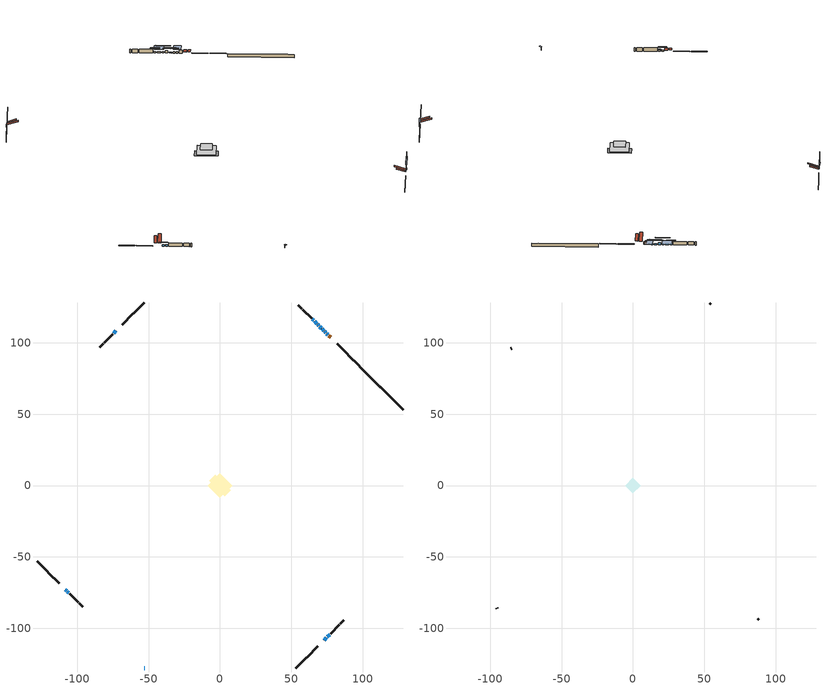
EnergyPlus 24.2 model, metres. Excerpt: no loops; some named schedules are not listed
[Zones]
conditioned space
 floor adiabatic (AdiabaticFloorConstruction): -8.65,0 0,8.65 8.65,0 0,-8.65 z1.6
 floor foundation (Slab1 construction): -7.54,3.26 -3.26,7.54 7.54,-3.26 3.26,-7.54 z-0.84
 wall outside (RimJoist1 construction): 53.15,-128.32 60.54,-120.92 / -128.32,-53.15 -120.92,-60.54 / -53.15,128.32 -60.54,120.92 / 97.49,83.98 90.09,91.37 z1.6:1.9
 wall outside (RimJoist2 construction): 61.2,-120.27 68.59,-112.88 / -120.27,-61.2 -112.88,-68.59 / -61.2,120.27 -68.59,112.88 / 89.44,92.03 82.04,99.42 z1.6:1.9
 wall outside (AdiabaticWallConstruction 1): 77.6,103.87 76.37,105.1 z1.6:3.63
 wall outside (AdiabaticWallConstruction): -53.15,-128.32 -52.92,-128.32 z1.6:3.63; 73.04,-108.43 74.66,-106.81 / -106.96,-74.5 -106.15,-75.31 z1.6:2.54; -108.43,-73.04 -107.62,-73.85 / 74.25,107.22 73.46,108.01 / 65.63,115.83 64.84,116.62 z1.6:2.57; 75.72,105.75 74.91,106.56 / 69.37,112.09 68.56,112.9 / 67.91,113.56 66.29,115.18 z1.6:2.52; 72.8,108.66 71.71,109.76 z1.6:2.21; 71.05,110.41 70.03,111.44 z1.6:3.05; -73.04,108.43 -74.6,106.87 z1.6:3.56; 75.31,-106.16 76.98,-104.48 z1.6:2.74
 wall outside (Wall1 construction): 77.64,-103.83 83.7,-97.77 / -105.5,-75.97 -99.44,-82.03 / -75.26,106.21 -81.32,100.15 / 64.19,117.28 58.13,123.34 z1.6:4.04
 wall outside (Wall2 construction): 84.36,-97.11 86.82,-94.65 / -98.78,-82.69 -96.32,-85.15 / -81.98,99.49 -84.44,97.03 / 57.47,124 55.01,126.46 z1.6:4.04
 wall foundation (FoundationWall1 construction): 98.14,83.32,-0.84 98.14,83.32,1.6 125.3,56.17,1.6 125.3,56.17,1.38 128.32,53.15,1.38 128.32,53.15,-0.84
 window (WindowConstruction): -53.15,-128.32 -52.92,-128.32 z1.6:3.63
 window (WindowConstruction 7): 73.04,-108.43 74.65,-106.81 z1.6:2.54
 window (WindowConstruction 8): -108.43,-73.04 -107.62,-73.85 z1.6:2.57
 window (WindowConstruction 9): 75.71,105.75 74.91,106.56 z1.6:2.51
 window (WindowConstruction 10): 74.25,107.22 73.46,108.01 z1.6:2.57
 window (WindowConstruction 11): -106.96,-74.5 -106.15,-75.31 z1.6:2.54
 window (WindowConstruction 12): 72.8,108.66 71.71,109.76 z1.6:2.21
 window (WindowConstruction 1): 71.05,110.41 70.03,111.44 z1.6:3.05
 window (WindowConstruction 2): 69.37,112.09 68.56,112.9 z1.6:2.51
 window (WindowConstruction 3): 67.91,113.56 66.29,115.18 z1.6:2.51
 window (WindowConstruction 4): 65.63,115.83 64.84,116.62 z1.6:2.57
 window (WindowConstruction 5): -73.04,108.43 -74.6,106.87 z1.6:3.56
 window (WindowConstruction 6): 75.31,-106.15 76.98,-104.48 z1.6:2.74
 door (Door): 77.6,103.87 76.37,105.09 z1.6:3.63
 ceiling adiabatic (AdiabaticFloorConstruction): 0,-8.65 8.65,0 0,8.65 -8.65,0 z1.6
 roof outside (Roof1 construction): 70.35,-111.12,4.04 66.16,-106.93,6.01 65.06,-108.03,6.01 69.25,-112.22,4.04; -111.12,-70.35,4.04 -106.93,-66.16,6.01 -108.03,-65.06,6.01 -112.22,-69.25,4.04; -70.35,111.12,4.04 -66.16,106.93,6.01 -65.06,108.03,6.01 -69.25,112.22,4.04; 80.28,101.18,4.04 76.1,97,6.01 77.2,95.89,6.01 81.39,100.08,4.04
attic - vented
 floor to conditioned space (Floor1 construction Reversed): -5.35,0 0,5.35 5.35,0 0,-5.35 z4.04
 wall outside (Wall3 construction): 87.48,-93.99 88.02,-93.45 / -95.66,-85.81 -95.12,-86.35 / -85.09,96.37 -85.64,95.83 / 54.35,127.12 53.81,127.66 z1.6:4.04
 roof outside (Roof2 construction): 72.38,-109.09,4.04 67.17,-103.87,6.49 65.8,-105.25,6.49 71.01,-110.46,4.04; -109.09,-72.38,4.04 -103.87,-67.17,6.49 -105.25,-65.8,6.49 -110.46,-71.01,4.04; -72.38,109.09,4.04 -67.17,103.87,6.49 -65.8,105.25,6.49 -71.01,110.46,4.04; 78.25,103.21,4.04 73.04,98,6.49 74.42,96.63,6.49 79.63,101.84,4.04
shading: -52.62,-128.32 -53.45,-128.32 -53.45,-129.84 -52.62,-129.84 z3.93; 74.87,-106.6 72.83,-108.64 73.15,-108.96 75.19,-106.93 z2.84; -106.11,-75.35 -109.93,-71.53 -110.26,-71.86 -106.44,-75.68 z4.7; 73.61,107.85 77.01,104.46 80.24,107.69 76.84,111.08 z4.34; 71.73,109.73 75.98,105.49 76.3,105.82 72.06,110.06 z5.01; -105.94,-75.52 -107.17,-74.29 -107.5,-74.62 -106.27,-75.85 z2.84; 69.55,111.91 74.96,106.51 75.29,106.83 69.88,112.24 z5.26; 68.74,112.73 72.35,109.12 72.67,109.45 69.06,113.06 z4.88; 65.54,115.92 72.39,109.08 72.72,109.4 65.87,116.25 z6.78; 65,116.47 69.2,112.27 72.43,115.5 68.23,119.7 z4.34; 63.12,118.35 67.36,114.11 67.68,114.43 63.44,118.67 z5.01; -75.25,106.22 -72.39,109.07 -72.72,109.4 -75.57,106.55 z4.47; 80,-101.47 72.29,-109.17 72.62,-109.5 80.33,-101.79 z7.01
[Building]
Building 1: Terrain=Suburbs
[Site:Location]
Calgary Intl AP_AB: Latitude {deg}=51.11; Longitude {deg}=-114.02; Time Zone {hr}=-7; Elevation {m}=1084; Keep Site Location Information=Yes
[Site:GroundTemperature:Shallow]
0.326196, -1.55603, -1.70677, -0.813554, 2.7722, 6.34125, 9.43543, 11.3955, 11.562, 9.96783, 6.95256, 3.49299
[Site:WaterMainsTemperature]
Calculation Method=Schedule; Temperature Schedule=mains temperature schedule
[Material] Roughness=Rough; Thermal Absorptance=0.9
Name | Thickness {m} | Conductivity {W/m-K} | Density {kg/m3} | Specific Heat {J/kg-K} | Solar Absorptance | Visible Absorptance
asphalt or fiberglass shingles | 0.00635 | 0.162714 | 1121.4 | 1465.45 | 0.4 | 0.4
ceiling loosefill ins | 0.169333 | 0.0480833 | 16.02 | 1046.75 | 0.7 | 0.7
ceiling stud and cavity | 0.1397 | 0.144512 | 65.682 | 1177.47 | 0.7 | 0.7
concrete 4.0 in. | 0.1016 | 1.803125 | 2242.8 | 837.4 | 0.7 | 0.7
concrete 8.0 in. | 0.2032 | 1.803125 | 2242.8 | 837.4 | 0.7 | 0.7
door material | 0.04445 | 0.327969 | 512.64 | 1214.23 | 0.7 | 0.7
exterior vertical ins | 0.0204263 | 0.029427 | 32.04 | 1214.23 | 0.7 | 0.7
floor covering | 0.0127 | 0.0433444 | 54.468 | 1339.84 | 0.6 | 0.6
floor rigid ins; wall rigid ins 1 | 0.512978 | 0.029427 | 32.04 | 1214.23 | 0.7 | 0.7
floor stud and cavity | 0.1397 | 1.75129 | 37.0049 | 1207.88 | 0.7 | 0.7
furniture material conditioned space 1 | 0.1524 | 0.115458 | 640.8 | 1214.23 | 0.6 | 0.6
gypsum board | 0.0127 | 0.160291 | 801 | 837.4 | 0.6 | 0.6
gypsum board 1 | 0.0127 | 0.160291 | 801 | 837.4 | 0.7 | 0.7
osb sheathing 0.5 in. | 0.0127 | 0.115458 | 512.64 | 1214.23 | 0.7 | 0.7
osb sheathing 0.75 in. | 0.01905 | 0.115458 | 512.64 | 1214.23 | 0.7 | 0.7
osb sheathing 2.0 in. | 0.0508 | 0.115458 | 512.64 | 1214.23 | 0.7 | 0.7
rim joist rigid ins; wall rigid ins | 0.051816 | 0.029427 | 32.04 | 1214.23 | 0.7 | 0.7
rim joist stud and cavity | 0.0508 | 0.0453916 | 125.044 | 1163.47 | 0.6 | 0.6
rim joist stud and cavity 1 | 0.0508 | 0.0407152 | 125.044 | 1163.47 | 0.6 | 0.6
roof rigid ins | 0.103632 | 0.029427 | 32.04 | 1214.23 | 0.7 | 0.7
roof stud and cavity | 0.2032 | 0.336656 | 78.34581 | 1123.46 | 0.7 | 0.7
wall stud and cavity | 0.1397 | 0.212138 | 139.0536 | 1170.24 | 0.7 | 0.7
wall stud and cavity 1 | 0.1397 | 0.272647 | 139.0536 | 1170.24 | 0.7 | 0.7
wall stud and cavity 2 | 0.0889 | 6.1454 | 50.32683 | 1063.81 | 0.6 | 0.6
wall stud and cavity 3 | 0.0889 | 0.380278 | 52.3479 | 1209.89 | 0.7 | 0.7
wall stud and cavity 4 | 0.0889 | 0.391764 | 83.0341 | 1211.67 | 0.7 | 0.7
wood siding | 0.0254 | 0.102417 | 544.68 | 1172.36 | 0.4 | 0.4
wood siding 1 | 0.00254 | 0.102417 | 544.68 | 1172.36 | 0.4 | 0.4
wood siding 2; wood siding 3; wood siding 4 | 0.0254 | 0.102417 | 544.68 | 1172.36 | 0.7 | 0.7
[WindowMaterial:SimpleGlazingSystem]
Name | U-Factor {W/m2-K} | Solar Heat Gain Coefficient
WindowMaterial | 1.97254 | 0.32
WindowMaterial 1 | 1.76813 | 0.39
WindowMaterial 2 | 1.88055 | 0.35
WindowMaterial 3 | 1.73406 | 0.4
WindowMaterial 4 | 1.54101 | 0.46
WindowMaterial 5 | 1.578484 | 0.45
WindowMaterial 6 | 1.64492 | 0.43
WindowMaterial 7 | 1.64151 | 0.43
WindowMaterial 8 | 1.91121 | 0.34
[Construction]
AdiabaticFloorConstruction: floor stud and cavity, floor rigid ins, osb sheathing 0.75 in., floor covering
AdiabaticWallConstruction: wood siding 3, wall rigid ins 1, wall stud and cavity 3, gypsum board
AdiabaticWallConstruction 1: wood siding 4, wall rigid ins 1, wall stud and cavity 3, gypsum board
Door: door material
Floor1 construction Reversed: gypsum board, ceiling stud and cavity, ceiling loosefill ins
FoundationWall1 construction: concrete 8.0 in., gypsum board 1
furniture construction conditioned space 1: furniture material conditioned space 1
PartitionWallConstruction: gypsum board, wall stud and cavity 4, gypsum board
RimJoist1 construction: wood siding 2, rim joist rigid ins, osb sheathing 2.0 in., rim joist stud and cavity
RimJoist2 construction: wood siding 2, rim joist rigid ins, osb sheathing 2.0 in., rim joist stud and cavity 1
Roof1 construction: asphalt or fiberglass shingles, roof rigid ins, osb sheathing 0.75 in., roof stud and cavity, gypsum board
Roof2 construction: asphalt or fiberglass shingles
Slab1 construction: concrete 4.0 in.
Wall1 construction: wood siding, wall rigid ins, osb sheathing 0.5 in., wall stud and cavity, gypsum board
Wall2 construction: wood siding, wall rigid ins, osb sheathing 0.5 in., wall stud and cavity 1, gypsum board
Wall3 construction: wood siding 1, wall stud and cavity 2
WindowConstruction: WindowMaterial
WindowConstruction 1: WindowMaterial 1
WindowConstruction 10; WindowConstruction 4: WindowMaterial 3
WindowConstruction 11; WindowConstruction 7: WindowMaterial 6
WindowConstruction 12: WindowMaterial 8
WindowConstruction 2; WindowConstruction 3; WindowConstruction 9: WindowMaterial 2
WindowConstruction 5: WindowMaterial 4
WindowConstruction 6: WindowMaterial 5
WindowConstruction 8: WindowMaterial 7
[Zone] Multiplier=1; Part of Total Floor Area=Yes
Name | Volume {m3}
attic - vented | 22.8184
conditioned space | 590.4
[Space]
Name | Zone | Volume {m3}
attic - vented 1 | attic - vented | 22.8184
conditioned space 1 | conditioned space | 590.4
[ZoneInfiltration:EffectiveLeakageArea]
infil attic - vented 1: Zone or Space=attic - vented 1; Schedule=Always On Discrete; Effective Air Leakage Area {cm2}=1962.17; Stack Coefficient=0.000340357; Wind Coefficient=1.24649e-05
[ZoneMixing]
whole house fan mix: Zone or Space=attic - vented; Schedule=Always On Continuous; Design Flow Rate Calculation Method=Flow/Zone; Design Flow Rate {m3/s}=0; Source Zone or Space=conditioned space
[SurfaceProperty:ExposedFoundationPerimeter]
Slab1: Exposed Perimeter Calculation Method=TotalExposedPerimeter; Total Exposed Perimeter {m}=42.672
[InternalMass] Zone or ZoneList=conditioned space; Space or SpaceList=conditioned space 1
Name | Construction | Surface Area {m2}
furniture mass conditioned space 1 | furniture construction conditioned space 1 | 96.9319
partition wall mass | PartitionWallConstruction | 242.33
[Lights]
interior lighting: Zone or ZoneList or Space or SpaceList=conditioned space 1; Schedule=interior lighting schedule; Design Level Calculation Method=LightingLevel; Lighting Level {W}=343.2; Return Air Fraction=0; Fraction Radiant=0.6; Fraction Visible=0.2; Fraction Replaceable=1
[People]
occupants: Zone or ZoneList or Space or SpaceList=conditioned space 1; Number of People Schedule=occupants schedule; Number of People Calculation Method=People; Number of People=3; Fraction Radiant=0.314171; Sensible Heat Fraction=0.56303; Activity Level Schedule=occupants activity schedule; Carbon Dioxide Generation Rate {m3/s-W}=0; Enable ASHRAE 55 Comfort Warnings=No; Mean Radiant Temperature Calculation Type=EnclosureAveraged
[ElectricEquipment] Zone or ZoneList or Space or SpaceList=conditioned space 1; Design Level Calculation Method=EquipmentLevel
Name | Schedule | Design Level {W} | Fraction Latent | Fraction Radiant | Fraction Lost
clothes dryer | clothes dryer schedule | 140.772 | 0.015 | 0.081 | 0.85
clothes washer | clothes washer schedule | 32.1985 | 0.03 | 0.162 | 0.7
cooking range | cooking range schedule | 215.147 | 0.08 | 0.432 | 0.2
dishwasher | dishwasher schedule | 66.8632 | 0.3 | 0.18 | 0.4
fridge | fridge schedule | 72.9452 | 0 | 0.6 | 0
mech vent bath fan 0 | mech vent bath fan 0 schedule | 50.2 | 0 | 0 | 1
mech vent bath fan 1 | mech vent bath fan 1 schedule | 50.2 | 0 | 0 | 1
mech vent house fan | mech vent house fan schedule | 0 | 0 | 0 | 1
mech vent house fan cfis | mech vent house fan cfis schedule | 0 | 0 | 0 | 0
mech vent range fan 0 | mech vent range fan 0 schedule | 57 | 0 | 0 | 1
misc plug loads | misc plug loads schedule | 494.7 | 0.045 | 0.513 | 0.1
whole house fan | Always On Discrete | 0 | 0 | 0 | 1
[OtherEquipment] Zone or ZoneList or Space or SpaceList=conditioned space 1; Design Level Calculation Method=EquipmentLevel
Name | Fuel Type | Schedule | Design Level {W} | Fraction Latent | Fraction Radiant | Fraction Lost
clothes dryer 1 | Electricity | clothes dryer schedule | 0 | 0.015 | 0.081 | 0.85
cooking range 1 | Electricity | cooking range schedule | 0 | 0.08 | 0.432 | 0.2
general water use latent | None | general water use schedule | 62.594 | 1 | 0 | 0
general water use sensible | None | general water use schedule | -61.6891 | 0 | 0.6 | 0
mech vent house fan latent load | None | Always On Discrete | 0 | 1 | 0 | 0
mech vent house fan sensible load | None | Always On Discrete | 0 | 0 | 0 | 0
water heater energy adjustment1 | NaturalGas | Always On Discrete | 0.01 | 0 | 0 | 1
[ZoneInfiltration:DesignFlowRate] Zone or ZoneList or Space or SpaceList=conditioned space 1; Schedule=Always On Discrete; Design Flow Rate Calculation Method=Flow/Zone; Design Flow Rate {m3/s}=0
infil flow; natural vent flow; whole house fan flow
[Foundation:Kiva]
Foundation Kiva 1: Initial Indoor Air Temperature {C}=18; Wall Height Above Grade {m}=1.59999; Wall Depth Below Slab {m}=0.2032; Custom Block Material Name 1=exterior vertical ins; Custom Block Depth 1 {m}=2.43998; Custom Block X Position 1 {m}=0.2159; Custom Block Z Position 1 {m}=0
[Foundation:Kiva:Settings]
Soil Conductivity {W/m-K}=0.849921; Soil Density {kg/m3}=1842.3; Soil Specific Heat {J/kg-K}=418.7; Ground Solar Absorptivity=0.9; Ground Thermal Absorptivity=0.9; Ground Surface Roughness {m}=0.03; Far-Field Width {m}=40; Deep-Ground Boundary Condition=ZeroFlux; Deep-Ground Depth {m}=40; Minimum Cell Dimension {m}=0.2; Maximum Cell Growth Coefficient=3; Simulation Timestep=Timestep
[Exterior:Lights]
exterior lighting: Schedule=exterior lighting schedule; Design Level {W}=75.6
[Schedule:Constant]
Name | Hourly Value
Always On Continuous; mech vent house fan schedule; mech vent house fan cfis schedule; Always On Discrete | 1
occupants activity schedule | 117.228
fridge schedule | 0
[Schedule:Week:Daily]
interior lighting schedule Week Rule - Jan1-Jan27: interior lighting schedule day, interior lighting schedule day, interior lighting schedule day, interior lighting schedule day, interior lighting schedule day, interior lighting schedule day, interior lighting schedule day, interior lighting schedule default day, interior lighting schedule default day, interior lighting schedule default day, interior lighting schedule default day, interior lighting schedule default day
interior lighting schedule Week Rule - Jan28-Feb3: interior lighting schedule day, interior lighting schedule day, interior lighting schedule day, interior lighting schedule day, interior lighting schedule day 1, interior lighting schedule day 1, interior lighting schedule day 1, interior lighting schedule default day, interior lighting schedule default day, interior lighting schedule default day, interior lighting schedule default day, interior lighting schedule default day
interior lighting schedule Week Rule - Feb4-Feb24: interior lighting schedule day 1, interior lighting schedule day 1, interior lighting schedule day 1, interior lighting schedule day 1, interior lighting schedule day 1, interior lighting schedule day 1, interior lighting schedule day 1, interior lighting schedule default day, interior lighting schedule default day, interior lighting schedule default day, interior lighting schedule default day, interior lighting schedule default day
interior lighting schedule Week Rule - Feb25-Mar3: interior lighting schedule day 1, interior lighting schedule day 1, interior lighting schedule day 1, interior lighting schedule day 1, interior lighting schedule day 2, interior lighting schedule day 2, interior lighting schedule day 2, interior lighting schedule default day, interior lighting schedule default day, interior lighting schedule default day, interior lighting schedule default day, interior lighting schedule default day
interior lighting schedule Week Rule - Mar4-Mar31: interior lighting schedule day 2, interior lighting schedule day 2, interior lighting schedule day 2, interior lighting schedule day 2, interior lighting schedule day 2, interior lighting schedule day 2, interior lighting schedule day 2, interior lighting schedule default day, interior lighting schedule default day, interior lighting schedule default day, interior lighting schedule default day, interior lighting schedule default day
interior lighting schedule Week Rule - Apr1-Apr28: interior lighting schedule day 3, interior lighting schedule day 3, interior lighting schedule day 3, interior lighting schedule day 3, interior lighting schedule day 3, interior lighting schedule day 3, interior lighting schedule day 3, interior lighting schedule default day, interior lighting schedule default day, interior lighting schedule default day, interior lighting schedule default day, interior lighting schedule default day
interior lighting schedule Week Rule - Apr29-May5: interior lighting schedule day 3, interior lighting schedule day 3, interior lighting schedule day 4, interior lighting schedule day 4, interior lighting schedule day 4, interior lighting schedule day 4, interior lighting schedule day 4, interior lighting schedule default day, interior lighting schedule default day, interior lighting schedule default day, interior lighting schedule default day, interior lighting schedule default day
interior lighting schedule Week Rule - May6-May26: interior lighting schedule day 4, interior lighting schedule day 4, interior lighting schedule day 4, interior lighting schedule day 4, interior lighting schedule day 4, interior lighting schedule day 4, interior lighting schedule day 4, interior lighting schedule default day, interior lighting schedule default day, interior lighting schedule default day, interior lighting schedule default day, interior lighting schedule default day
interior lighting schedule Week Rule - May27-Jun2: interior lighting schedule day 4, interior lighting schedule day 4, interior lighting schedule day 4, interior lighting schedule day 4, interior lighting schedule day 4, interior lighting schedule day 5, interior lighting schedule day 5, interior lighting schedule default day, interior lighting schedule default day, interior lighting schedule default day, interior lighting schedule default day, interior lighting schedule default day
interior lighting schedule Week Rule - Jun3-Jun30: interior lighting schedule day 5, interior lighting schedule day 5, interior lighting schedule day 5, interior lighting schedule day 5, interior lighting schedule day 5, interior lighting schedule day 5, interior lighting schedule day 5, interior lighting schedule default day, interior lighting schedule default day, interior lighting schedule default day, interior lighting schedule default day, interior lighting schedule default day
interior lighting schedule Week Rule - Jul1-Jul28: interior lighting schedule day 6, interior lighting schedule day 6, interior lighting schedule day 6, interior lighting schedule day 6, interior lighting schedule day 6, interior lighting schedule day 6, interior lighting schedule day 6, interior lighting schedule default day, interior lighting schedule default day, interior lighting schedule default day, interior lighting schedule default day, interior lighting schedule default day
interior lighting schedule Week Rule - Jul29-Aug4: interior lighting schedule day 6, interior lighting schedule day 6, interior lighting schedule day 6, interior lighting schedule day 7, interior lighting schedule day 7, interior lighting schedule day 7, interior lighting schedule day 7, interior lighting schedule default day, interior lighting schedule default day, interior lighting schedule default day, interior lighting schedule default day, interior lighting schedule default day
interior lighting schedule Week Rule - Aug5-Aug25: interior lighting schedule day 7, interior lighting schedule day 7, interior lighting schedule day 7, interior lighting schedule day 7, interior lighting schedule day 7, interior lighting schedule day 7, interior lighting schedule day 7, interior lighting schedule default day, interior lighting schedule default day, interior lighting schedule default day, interior lighting schedule default day, interior lighting schedule default day
interior lighting schedule Week Rule - Aug26-Sep1: interior lighting schedule day 7, interior lighting schedule day 7, interior lighting schedule day 7, interior lighting schedule day 7, interior lighting schedule day 7, interior lighting schedule day 7, interior lighting schedule day 8, interior lighting schedule default day, interior lighting schedule default day, interior lighting schedule default day, interior lighting schedule default day, interior lighting schedule default day
interior lighting schedule Week Rule - Sep2-Sep29: interior lighting schedule day 8, interior lighting schedule day 8, interior lighting schedule day 8, interior lighting schedule day 8, interior lighting schedule day 8, interior lighting schedule day 8, interior lighting schedule day 8, interior lighting schedule default day, interior lighting schedule default day, interior lighting schedule default day, interior lighting schedule default day, interior lighting schedule default day
interior lighting schedule Week Rule - Sep30-Oct6: interior lighting schedule day 8, interior lighting schedule day 9, interior lighting schedule day 9, interior lighting schedule day 9, interior lighting schedule day 9, interior lighting schedule day 9, interior lighting schedule day 9, interior lighting schedule default day, interior lighting schedule default day, interior lighting schedule default day, interior lighting schedule default day, interior lighting schedule default day
interior lighting schedule Week Rule - Oct7-Oct27: interior lighting schedule day 9, interior lighting schedule day 9, interior lighting schedule day 9, interior lighting schedule day 9, interior lighting schedule day 9, interior lighting schedule day 9, interior lighting schedule day 9, interior lighting schedule default day, interior lighting schedule default day, interior lighting schedule default day, interior lighting schedule default day, interior lighting schedule default day
interior lighting schedule Week Rule - Oct28-Nov3: interior lighting schedule day 9, interior lighting schedule day 9, interior lighting schedule day 9, interior lighting schedule day 9, interior lighting schedule day 10, interior lighting schedule day 10, interior lighting schedule day 10, interior lighting schedule default day, interior lighting schedule default day, interior lighting schedule default day, interior lighting schedule default day, interior lighting schedule default day
interior lighting schedule Week Rule - Nov4-Nov24: interior lighting schedule day 10, interior lighting schedule day 10, interior lighting schedule day 10, interior lighting schedule day 10, interior lighting schedule day 10, interior lighting schedule day 10, interior lighting schedule day 10, interior lighting schedule default day, interior lighting schedule default day, interior lighting schedule default day, interior lighting schedule default day, interior lighting schedule default day
interior lighting schedule Week Rule - Nov25-Dec1: interior lighting schedule day 10, interior lighting schedule day 10, interior lighting schedule day 10, interior lighting schedule day 10, interior lighting schedule day 10, interior lighting schedule day 10, interior lighting schedule day 11, interior lighting schedule default day, interior lighting schedule default day, interior lighting schedule default day, interior lighting schedule default day, interior lighting schedule default day
interior lighting schedule Week Rule - Dec2-Dec31: interior lighting schedule day 11, interior lighting schedule day 11, interior lighting schedule day 11, interior lighting schedule day 11, interior lighting schedule day 11, interior lighting schedule day 11, interior lighting schedule day 11, interior lighting schedule default day, interior lighting schedule default day, interior lighting schedule default day, interior lighting schedule default day, interior lighting schedule default day
occupants schedule Week Rule - Jan1-Dec31: occupants schedule day, occupants schedule day, occupants schedule day, occupants schedule day, occupants schedule day, occupants schedule day, occupants schedule day, occupants schedule default day, occupants schedule default day, occupants schedule default day, occupants schedule default day, occupants schedule default day
clothes dryer schedule Week Rule - Jan1-Dec31: clothes dryer schedule day, clothes dryer schedule day, clothes dryer schedule day, clothes dryer schedule day, clothes dryer schedule day, clothes dryer schedule day, clothes dryer schedule day, clothes dryer schedule default day, clothes dryer schedule default day, clothes dryer schedule default day, clothes dryer schedule default day, clothes dryer schedule default day
clothes washer schedule Week Rule - Jan1-Dec31: clothes washer schedule day, clothes washer schedule day, clothes washer schedule day, clothes washer schedule day, clothes washer schedule day, clothes washer schedule day, clothes washer schedule day, clothes washer schedule default day, clothes washer schedule default day, clothes washer schedule default day, clothes washer schedule default day, clothes washer schedule default day
cooking range schedule Week Rule - Jan1-Dec31: cooking range schedule day, cooking range schedule day, cooking range schedule day, cooking range schedule day, cooking range schedule day, cooking range schedule day, cooking range schedule day, cooking range schedule default day, cooking range schedule default day, cooking range schedule default day, cooking range schedule default day, cooking range schedule default day
dishwasher schedule Week Rule - Jan1-Dec31: dishwasher schedule day, dishwasher schedule day, dishwasher schedule day, dishwasher schedule day, dishwasher schedule day, dishwasher schedule day, dishwasher schedule day, dishwasher schedule default day, dishwasher schedule default day, dishwasher schedule default day, dishwasher schedule default day, dishwasher schedule default day
mech vent bath fan 0 schedule Week Rule - Jan1-Dec31: mech vent bath fan 0 schedule day, mech vent bath fan 0 schedule day, mech vent bath fan 0 schedule day, mech vent bath fan 0 schedule day, mech vent bath fan 0 schedule day, mech vent bath fan 0 schedule day, mech vent bath fan 0 schedule day, mech vent bath fan 0 schedule default day, mech vent bath fan 0 schedule default day, mech vent bath fan 0 schedule default day, mech vent bath fan 0 schedule default day, mech vent bath fan 0 schedule default day
mech vent bath fan 1 schedule Week Rule - Jan1-Dec31: mech vent bath fan 1 schedule day, mech vent bath fan 1 schedule day, mech vent bath fan 1 schedule day, mech vent bath fan 1 schedule day, mech vent bath fan 1 schedule day, mech vent bath fan 1 schedule day, mech vent bath fan 1 schedule day, mech vent bath fan 1 schedule default day, mech vent bath fan 1 schedule default day, mech vent bath fan 1 schedule default day, mech vent bath fan 1 schedule default day, mech vent bath fan 1 schedule default day
mech vent range fan 0 schedule Week Rule - Jan1-Dec31: mech vent range fan 0 schedule day, mech vent range fan 0 schedule day, mech vent range fan 0 schedule day, mech vent range fan 0 schedule day, mech vent range fan 0 schedule day, mech vent range fan 0 schedule day, mech vent range fan 0 schedule day, mech vent range fan 0 schedule default day, mech vent range fan 0 schedule default day, mech vent range fan 0 schedule default day, mech vent range fan 0 schedule default day, mech vent range fan 0 schedule default day
misc plug loads schedule Week Rule - Jan1-Dec31: misc plug loads schedule day, misc plug loads schedule day, misc plug loads schedule day, misc plug loads schedule day, misc plug loads schedule day, misc plug loads schedule day, misc plug loads schedule day, misc plug loads schedule default day, misc plug loads schedule default day, misc plug loads schedule default day, misc plug loads schedule default day, misc plug loads schedule default day
general water use schedule Week Rule - Jan1-Dec31: general water use schedule day, general water use schedule day, general water use schedule day, general water use schedule day, general water use schedule day, general water use schedule day, general water use schedule day, general water use schedule default day, general water use schedule default day, general water use schedule default day, general water use schedule default day, general water use schedule default day
exterior lighting schedule Week Rule - Jan1-Jan27: exterior lighting schedule day, exterior lighting schedule day, exterior lighting schedule day, exterior lighting schedule day, exterior lighting schedule day, exterior lighting schedule day, exterior lighting schedule day, exterior lighting schedule default day, exterior lighting schedule default day, exterior lighting schedule default day, exterior lighting schedule default day, exterior lighting schedule default day
exterior lighting schedule Week Rule - Jan28-Feb3: exterior lighting schedule day, exterior lighting schedule day, exterior lighting schedule day, exterior lighting schedule day, exterior lighting schedule day 1, exterior lighting schedule day 1, exterior lighting schedule day 1, exterior lighting schedule default day, exterior lighting schedule default day, exterior lighting schedule default day, exterior lighting schedule default day, exterior lighting schedule default day
exterior lighting schedule Week Rule - Feb4-Feb24: exterior lighting schedule day 1, exterior lighting schedule day 1, exterior lighting schedule day 1, exterior lighting schedule day 1, exterior lighting schedule day 1, exterior lighting schedule day 1, exterior lighting schedule day 1, exterior lighting schedule default day, exterior lighting schedule default day, exterior lighting schedule default day, exterior lighting schedule default day, exterior lighting schedule default day
exterior lighting schedule Week Rule - Feb25-Mar3: exterior lighting schedule day 1, exterior lighting schedule day 1, exterior lighting schedule day 1, exterior lighting schedule day 1, exterior lighting schedule day 2, exterior lighting schedule day 2, exterior lighting schedule day 2, exterior lighting schedule default day, exterior lighting schedule default day, exterior lighting schedule default day, exterior lighting schedule default day, exterior lighting schedule default day
exterior lighting schedule Week Rule - Mar4-Mar31: exterior lighting schedule day 2, exterior lighting schedule day 2, exterior lighting schedule day 2, exterior lighting schedule day 2, exterior lighting schedule day 2, exterior lighting schedule day 2, exterior lighting schedule day 2, exterior lighting schedule default day, exterior lighting schedule default day, exterior lighting schedule default day, exterior lighting schedule default day, exterior lighting schedule default day
exterior lighting schedule Week Rule - Apr1-Apr28: exterior lighting schedule day 3, exterior lighting schedule day 3, exterior lighting schedule day 3, exterior lighting schedule day 3, exterior lighting schedule day 3, exterior lighting schedule day 3, exterior lighting schedule day 3, exterior lighting schedule default day, exterior lighting schedule default day, exterior lighting schedule default day, exterior lighting schedule default day, exterior lighting schedule default day
exterior lighting schedule Week Rule - Apr29-May5: exterior lighting schedule day 3, exterior lighting schedule day 3, exterior lighting schedule day 4, exterior lighting schedule day 4, exterior lighting schedule day 4, exterior lighting schedule day 4, exterior lighting schedule day 4, exterior lighting schedule default day, exterior lighting schedule default day, exterior lighting schedule default day, exterior lighting schedule default day, exterior lighting schedule default day
exterior lighting schedule Week Rule - May6-May26: exterior lighting schedule day 4, exterior lighting schedule day 4, exterior lighting schedule day 4, exterior lighting schedule day 4, exterior lighting schedule day 4, exterior lighting schedule day 4, exterior lighting schedule day 4, exterior lighting schedule default day, exterior lighting schedule default day, exterior lighting schedule default day, exterior lighting schedule default day, exterior lighting schedule default day
exterior lighting schedule Week Rule - May27-Jun2: exterior lighting schedule day 4, exterior lighting schedule day 4, exterior lighting schedule day 4, exterior lighting schedule day 4, exterior lighting schedule day 4, exterior lighting schedule day 5, exterior lighting schedule day 5, exterior lighting schedule default day, exterior lighting schedule default day, exterior lighting schedule default day, exterior lighting schedule default day, exterior lighting schedule default day
exterior lighting schedule Week Rule - Jun3-Jun30: exterior lighting schedule day 5, exterior lighting schedule day 5, exterior lighting schedule day 5, exterior lighting schedule day 5, exterior lighting schedule day 5, exterior lighting schedule day 5, exterior lighting schedule day 5, exterior lighting schedule default day, exterior lighting schedule default day, exterior lighting schedule default day, exterior lighting schedule default day, exterior lighting schedule default day
exterior lighting schedule Week Rule - Jul1-Jul28: exterior lighting schedule day 6, exterior lighting schedule day 6, exterior lighting schedule day 6, exterior lighting schedule day 6, exterior lighting schedule day 6, exterior lighting schedule day 6, exterior lighting schedule day 6, exterior lighting schedule default day, exterior lighting schedule default day, exterior lighting schedule default day, exterior lighting schedule default day, exterior lighting schedule default day
exterior lighting schedule Week Rule - Jul29-Aug4: exterior lighting schedule day 6, exterior lighting schedule day 6, exterior lighting schedule day 6, exterior lighting schedule day 7, exterior lighting schedule day 7, exterior lighting schedule day 7, exterior lighting schedule day 7, exterior lighting schedule default day, exterior lighting schedule default day, exterior lighting schedule default day, exterior lighting schedule default day, exterior lighting schedule default day
[Schedule:Year]
interior lighting schedule: interior lighting schedule Week Rule - Jan1-Jan27, 1, 1, 1, 27, interior lighting schedule Week Rule - Jan28-Feb3, 1, 28, 2, 3, interior lighting schedule Week Rule - Feb4-Feb24, 2, 4, 2, 24, interior lighting schedule Week Rule - Feb25-Mar3, 2, 25, 3, 3, interior lighting schedule Week Rule - Mar4-Mar31, 3, 4, 3, 31, interior lighting schedule Week Rule - Apr1-Apr28, 4, 1, 4, 28, interior lighting schedule Week Rule - Apr29-May5, 4, 29, 5, 5, interior lighting schedule Week Rule - May6-May26, 5, 6, 5, 26, interior lighting schedule Week Rule - May27-Jun2, 5, 27, 6, 2, interior lighting schedule Week Rule - Jun3-Jun30, 6, 3, 6, 30, interior lighting schedule Week Rule - Jul1-Jul28, 7, 1, 7, 28, interior lighting schedule Week Rule - Jul29-Aug4, 7, 29, 8, 4, interior lighting schedule Week Rule - Aug5-Aug25, 8, 5, 8, 25, interior lighting schedule Week Rule - Aug26-Sep1, 8, 26, 9, 1, interior lighting schedule Week Rule - Sep2-Sep29, 9, 2, 9, 29, interior lighting schedule Week Rule - Sep30-Oct6, 9, 30, 10, 6, interior lighting schedule Week Rule - Oct7-Oct27, 10, 7, 10, 27, interior lighting schedule Week Rule - Oct28-Nov3, 10, 28, 11, 3, interior lighting schedule Week Rule - Nov4-Nov24, 11, 4, 11, 24, interior lighting schedule Week Rule - Nov25-Dec1, 11, 25, 12, 1, interior lighting schedule Week Rule - Dec2-Dec31, 12, 2, 12, 31
occupants schedule: occupants schedule Week Rule - Jan1-Dec31, 1, 1, 12, 31
clothes dryer schedule: clothes dryer schedule Week Rule - Jan1-Dec31, 1, 1, 12, 31
clothes washer schedule: clothes washer schedule Week Rule - Jan1-Dec31, 1, 1, 12, 31
cooking range schedule: cooking range schedule Week Rule - Jan1-Dec31, 1, 1, 12, 31
dishwasher schedule: dishwasher schedule Week Rule - Jan1-Dec31, 1, 1, 12, 31
mech vent bath fan 0 schedule: mech vent bath fan 0 schedule Week Rule - Jan1-Dec31, 1, 1, 12, 31
mech vent bath fan 1 schedule: mech vent bath fan 1 schedule Week Rule - Jan1-Dec31, 1, 1, 12, 31
mech vent range fan 0 schedule: mech vent range fan 0 schedule Week Rule - Jan1-Dec31, 1, 1, 12, 31
misc plug loads schedule: misc plug loads schedule Week Rule - Jan1-Dec31, 1, 1, 12, 31
general water use schedule: general water use schedule Week Rule - Jan1-Dec31, 1, 1, 12, 31
exterior lighting schedule: exterior lighting schedule Week Rule - Jan1-Jan27, 1, 1, 1, 27, exterior lighting schedule Week Rule - Jan28-Feb3, 1, 28, 2, 3, exterior lighting schedule Week Rule - Feb4-Feb24, 2, 4, 2, 24, exterior lighting schedule Week Rule - Feb25-Mar3, 2, 25, 3, 3, exterior lighting schedule Week Rule - Mar4-Mar31, 3, 4, 3, 31, exterior lighting schedule Week Rule - Apr1-Apr28, 4, 1, 4, 28, exterior lighting schedule Week Rule - Apr29-May5, 4, 29, 5, 5, exterior lighting schedule Week Rule - May6-May26, 5, 6, 5, 26, exterior lighting schedule Week Rule - May27-Jun2, 5, 27, 6, 2, exterior lighting schedule Week Rule - Jun3-Jun30, 6, 3, 6, 30, exterior lighting schedule Week Rule - Jul1-Jul28, 7, 1, 7, 28, exterior lighting schedule Week Rule - Jul29-Aug4, 7, 29, 8, 4, exterior lighting schedule Week Rule - Aug5-Aug25, 8, 5, 8, 25, exterior lighting schedule Week Rule - Aug26-Sep1, 8, 26, 9, 1, exterior lighting schedule Week Rule - Sep2-Sep29, 9, 2, 9, 29, exterior lighting schedule Week Rule - Sep30-Oct6, 9, 30, 10, 6, exterior lighting schedule Week Rule - Oct7-Oct27, 10, 7, 10, 27, exterior lighting schedule Week Rule - Oct28-Nov3, 10, 28, 11, 3, exterior lighting schedule Week Rule - Nov4-Nov24, 11, 4, 11, 24, exterior lighting schedule Week Rule - Nov25-Dec1, 11, 25, 12, 1, exterior lighting schedule Week Rule - Dec2-Dec31, 12, 2, 12, 31
[Schedule:Compact]
mains temperature schedule: Through: 01/01, For: AllDays, Until: 24:00, 5.30611, Through: 01/02, For: AllDays, Until: 24:00, 5.24556, Through: 01/03, For: AllDays, Until: 24:00, 5.18611, Through: 01/04, For: AllDays, Until: 24:00, 5.12778, Through: 01/05, For: AllDays, Until: 24:00, 5.07, Through: 01/06, For: AllDays, Until: 24:00, 5.01278, Through: 01/07, For: AllDays, Until: 24:00, 4.95722, Through: 01/08, For: AllDays, Until: 24:00, 4.90222, Through: 01/09, For: AllDays, Until: 24:00, 4.84778, Through: 01/10, For: AllDays, Until: 24:00, 4.795, Through: 01/11, For: AllDays, Until: 24:00, 4.74278, Through: 01/12, For: AllDays, Until: 24:00, 4.69167, Through: 01/13, For: AllDays, Until: 24:00, 4.64111, Through: 01/14, For: AllDays, Until: 24:00, 4.59222, Through: 01/15, For: AllDays, Until: 24:00, 4.54389, Through: 01/16, For: AllDays, Until: 24:00, 4.49722, Through: 01/17, For: AllDays, Until: 24:00, 4.45111, Through: 01/18, For: AllDays, Until: 24:00, 4.40611, Through: 01/19, For: AllDays, Until: 24:00, 4.36222, Through: 01/20, For: AllDays, Until: 24:00, 4.32, Through: 01/21, For: AllDays, Until: 24:00, 4.27833, Through: 01/22, For: AllDays, Until: 24:00, 4.23778, Through: 01/23, For: AllDays, Until: 24:00, 4.19833, Through: 01/24, For: AllDays, Until: 24:00, 4.16056, Through: 01/25, For: AllDays, Until: 24:00, 4.12333, Through: 01/26, For: AllDays, Until: 24:00, 4.08778, Through: 01/27, For: AllDays, Until: 24:00, 4.05278, Through: 01/28, For: AllDays, Until: 24:00, 4.01944, Through: 01/29, For: AllDays, Until: 24:00, 3.98722, Through: 01/30, For: AllDays, Until: 24:00, 3.95611, Through: 01/31, For: AllDays, Until: 24:00, 3.92667, Through: 02/01, For: AllDays, Until: 24:00, 3.89778, Through: 02/02, For: AllDays, Until: 24:00, 3.87056, Through: 02/03, For: AllDays, Until: 24:00, 3.84444, Through: 02/04, For: AllDays, Until: 24:00, 3.82, Through: 02/05, For: AllDays, Until: 24:00, 3.79611, Through: 02/06, For: AllDays, Until: 24:00, 3.77389, Through: 02/07, For: AllDays, Until: 24:00, 3.75333, Through: 02/08, For: AllDays, Until: 24:00, 3.73333, Through: 02/09, For: AllDays, Until: 24:00, 3.715, Through: 02/10, For: AllDays, Until: 24:00, 3.69778, Through: 02/11, For: AllDays, Until: 24:00, 3.68222, Through: 02/12, For: AllDays, Until: 24:00, 3.66778, Through: 02/13, For: AllDays, Until: 24:00, 3.65444, Through: 02/14, For: AllDays, Until: 24:00, 3.64278, Through: 02/15, For: AllDays, Until: 24:00, 3.63222, Through: 02/16, For: AllDays, Until: 24:00, 3.62278, Through: 02/17, For: AllDays, Until: 24:00, 3.615, Through: 02/18, For: AllDays, Until: 24:00, 3.60833, Through: 02/19, For: AllDays, Until: 24:00, 3.60333, Through: 02/20, For: AllDays, Until: 24:00, 3.59944, Through: 02/21, For: AllDays, Until: 24:00, 3.59667, Through: 02/22, For: AllDays, Until: 24:00, 3.59556, Through: 02/23, For: AllDays, Until: 24:00, 3.59556, Through: 02/24, For: AllDays, Until: 24:00, 3.59722, Through: 02/25, For: AllDays, Until: 24:00, 3.6, Through: 02/26, For: AllDays, Until: 24:00, 3.60389, Through: 02/27, For: AllDays, Until: 24:00, 3.60944, Through: 02/28, For: AllDays, Until: 24:00, 3.61611, Through: 03/01, For: AllDays, Until: 24:00, 3.62444, Through: 03/02, For: AllDays, Until: 24:00, 3.63333, Through: 03/03, For: AllDays, Until: 24:00, 3.64444, Through: 03/04, For: AllDays, Until: 24:00, 3.65611, Through: 03/05, For: AllDays, Until: 24:00, 3.67, Through: 03/06, For: AllDays, Until: 24:00, 3.68444, Through: 03/07, For: AllDays, Until: 24:00, 3.70056, Through: 03/08, For: AllDays, Until: 24:00, 3.71778, Through: 03/09, For: AllDays, Until: 24:00, 3.73611, Through: 03/10, For: AllDays, Until: 24:00, 3.75611, Through: 03/11, For: AllDays, Until: 24:00, 3.77722, Through: 03/12, For: AllDays, Until: 24:00, 3.79944, Through: 03/13, For: AllDays, Until: 24:00, 3.82333, Through: 03/14, For: AllDays, Until: 24:00, 3.84833, Through: 03/15, For: AllDays, Until: 24:00, 3.87444, Through: 03/16, For: AllDays, Until: 24:00, 3.90222, Through: 03/17, For: AllDays, Until: 24:00, 3.93056, Through: 03/18, For: AllDays, Until: 24:00, 3.96056, Through: 03/19, For: AllDays, Until: 24:00, 3.99167, Through: 03/20, For: AllDays, Until: 24:00, 4.02444, Through: 03/21, For: AllDays, Until: 24:00, 4.05778, Through: 03/22, For: AllDays, Until: 24:00, 4.09278, Through: 03/23, For: AllDays, Until: 24:00, 4.12833, Through: 03/24, For: AllDays, Until: 24:00, 4.16556, Through: 03/25, For: AllDays, Until: 24:00, 4.20389, Through: 03/26, For: AllDays, Until: 24:00, 4.24333, Through: 03/27, For: AllDays, Until: 24:00, 4.28389, Through: 03/28, For: AllDays, Until: 24:00, 4.32611, Through: 03/29, For: AllDays, Until: 24:00, 4.36889, Through: 03/30, For: AllDays, Until: 24:00, 4.41278, Through: 03/31, For: AllDays, Until: 24:00, 4.45778, Through: 04/01, For: AllDays, Until: 24:00, 4.50389, Through: 04/02, For: AllDays, Until: 24:00, 4.55111, Through: 04/03, For: AllDays, Until: 24:00, 4.59944, Through: 04/04, For: AllDays, Until: 24:00, 4.64833, Through: 04/05, For: AllDays, Until: 24:00, 4.69889, Through: 04/06, For: AllDays, Until: 24:00, 4.75, Through: 04/07, For: AllDays, Until: 24:00, 4.80222, Through: 04/08, For: AllDays, Until: 24:00, 4.85556, Through: 04/09, For: AllDays, Until: 24:00, 4.91, Through: 04/10, For: AllDays, Until: 24:00, 4.965, Through: 04/11, For: AllDays, Until: 24:00, 5.02111, Through: 04/12, For: AllDays, Until: 24:00, 5.07833, Through: 04/13, For: AllDays, Until: 24:00, 5.13611, Through: 04/14, For: AllDays, Until: 24:00, 5.195, Through: 04/15, For: AllDays, Until: 24:00, 5.25444, Through: 04/16, For: AllDays, Until: 24:00, 5.315, Through: 04/17, For: AllDays, Until: 24:00, 5.37611, Through: 04/18, For: AllDays, Until: 24:00, 5.43833, Through: 04/19, For: AllDays, Until: 24:00, 5.50111, Through: 04/20, For: AllDays, Until: 24:00, 5.565, Through: 04/21, For: AllDays, Until: 24:00, 5.62944, Through: 04/22, For: AllDays, Until: 24:00, 5.69444, Through: 04/23, For: AllDays, Until: 24:00, 5.76, Through: 04/24, For: AllDays, Until: 24:00, 5.82667, Through: 04/25, For: AllDays, Until: 24:00, 5.89389, Through: 04/26, For: AllDays, Until: 24:00, 5.96167, Through: 04/27, For: AllDays, Until: 24:00, 6.03056, Through: 04/28, For: AllDays, Until: 24:00, 6.09944, Through: 04/29, For: AllDays, Until: 24:00, 6.16944, Through: 04/30, For: AllDays, Until: 24:00, 6.23944, Through: 05/01, For: AllDays, Until: 24:00, 6.31056, Through: 05/02, For: AllDays, Until: 24:00, 6.38167, Through: 05/03, For: AllDays, Until: 24:00, 6.45333, Through: 05/04, For: AllDays, Until: 24:00, 6.52611, Through: 05/05, For: AllDays, Until: 24:00, 6.59889, Through: 05/06, For: AllDays, Until: 24:00, 6.67167, Through: 05/07, For: AllDays, Until: 24:00, 6.74556, Through: 05/08, For: AllDays, Until: 24:00, 6.81944, Through: 05/09, For: AllDays, Until: 24:00, 6.89389, Through: 05/10, For: AllDays, Until: 24:00, 6.96889, Through: 05/11, For: AllDays, Until: 24:00, 7.04389, Through: 05/12, For: AllDays, Until: 24:00, 7.11944, Through: 05/13, For: AllDays, Until: 24:00, 7.195, Through: 05/14, For: AllDays, Until: 24:00, 7.27111, Through: 05/15, For: AllDays, Until: 24:00, 7.34722, Through: 05/16, For: AllDays, Until: 24:00, 7.42389, Through: 05/17, For: AllDays, Until: 24:00, 7.50056, Through: 05/18, For: AllDays, Until: 24:00, 7.57722, Through: 05/19, For: AllDays, Until: 24:00, 7.65444, Through: 05/20, For: AllDays, Until: 24:00, 7.73167, Through: 05/21, For: AllDays, Until: 24:00, 7.80889, Through: 05/22, For: AllDays, Until: 24:00, 7.88611, Through: 05/23, For: AllDays, Until: 24:00, 7.96333, Through: 05/24, For: AllDays, Until: 24:00, 8.04111, Through: 05/25, For: AllDays, Until: 24:00, 8.11833, Through: 05/26, For: AllDays, Until: 24:00, 8.19611, Through: 05/27, For: AllDays, Until: 24:00, 8.27333, Through: 05/28, For: AllDays, Until: 24:00, 8.35056, Through: 05/29, For: AllDays, Until: 24:00, 8.42778, Through: 05/30, For: AllDays, Until: 24:00, 8.505, Through: 05/31, For: AllDays, Until: 24:00, 8.58222, Through: 06/01, For: AllDays, Until: 24:00, 8.65889, Through: 06/02, For: AllDays, Until: 24:00, 8.73556, Through: 06/03, For: AllDays, Until: 24:00, 8.81222, Through: 06/04, For: AllDays, Until: 24:00, 8.88889, Through: 06/05, For: AllDays, Until: 24:00, 8.965, Through: 06/06, For: AllDays, Until: 24:00, 9.04056, Through: 06/07, For: AllDays, Until: 24:00, 9.11611, Through: 06/08, For: AllDays, Until: 24:00, 9.19167, Through: 06/09, For: AllDays, Until: 24:00, 9.26667, Through: 06/10, For: AllDays, Until: 24:00, 9.34111, Through: 06/11, For: AllDays, Until: 24:00, 9.41556, Through: 06/12, For: AllDays, Until: 24:00, 9.48889, Through: 06/13, For: AllDays, Until: 24:00, 9.56278, Through: 06/14, For: AllDays, Until: 24:00, 9.63556, Through: 06/15, For: AllDays, Until: 24:00, 9.70833, Through: 06/16, For: AllDays, Until: 24:00, 9.78, Through: 06/17, For: AllDays, Until: 24:00, 9.85167, Through: 06/18, For: AllDays, Until: 24:00, 9.92278, Through: 06/19, For: AllDays, Until: 24:00, 9.99333, Through: 06/20, For: AllDays, Until: 24:00, 10.0633, Through: 06/21, For: AllDays, Until: 24:00, 10.1328, Through: 06/22, For: AllDays, Until: 24:00, 10.2011, Through: 06/23, For: AllDays, Until: 24:00, 10.2694, Through: 06/24, For: AllDays, Until: 24:00, 10.3367, Through: 06/25, For: AllDays, Until: 24:00, 10.4039, Through: 06/26, For: AllDays, Until: 24:00, 10.47, Through: 06/27, For: AllDays, Until: 24:00, 10.5356, Through: 06/28, For: AllDays, Until: 24:00, 10.6, Through: 06/29, For: AllDays, Until: 24:00, 10.6639, Through: 06/30, For: AllDays, Until: 24:00, 10.7272, Through: 07/01, For: AllDays, Until: 24:00, 10.7894, Through: 07/02, For: AllDays, Until: 24:00, 10.8511, Through: 07/03, For: AllDays, Until: 24:00, 10.9122, Through: 07/04, For: AllDays, Until: 24:00, 10.9722, Through: 07/05, For: AllDays, Until: 24:00, 11.0311, Through: 07/06, For: AllDays, Until: 24:00, 11.0894, Through: 07/07, For: AllDays, Until: 24:00, 11.1467, Through: 07/08, For: AllDays, Until: 24:00, 11.2033, Through: 07/09, For: AllDays, Until: 24:00, 11.2589, Through: 07/10, For: AllDays, Until: 24:00, 11.3133, Through: 07/11, For: AllDays, Until: 24:00, 11.3672, Through: 07/12, For: AllDays, Until: 24:00, 11.42, Through: 07/13, For: AllDays, Until: 24:00, 11.4717, Through: 07/14, For: AllDays, Until: 24:00, 11.5222, Through: 07/15, For: AllDays, Until: 24:00, 11.5717, Through: 07/16, For: AllDays, Until: 24:00, 11.6206, Through: 07/17, For: AllDays, Until: 24:00, 11.6683, Through: 07/18, For: AllDays, Until: 24:00, 11.715, Through: 07/19, For: AllDays, Until: 24:00, 11.76, Through: 07/20, For: AllDays, Until: 24:00, 11.8044, Through: 07/21, For: AllDays, Until: 24:00, 11.8478, Through: 07/22, For: AllDays, Until: 24:00, 11.89, Through: 07/23, For: AllDays, Until: 24:00, 11.9311, Through: 07/24, For: AllDays, Until: 24:00, 11.9711, Through: 07/25, For: AllDays, Until: 24:00, 12.01, Through: 07/26, For: AllDays, Until: 24:00, 12.0478, Through: 07/27, For: AllDays, Until: 24:00, 12.0839, Through: 07/28, For: AllDays, Until: 24:00, 12.1194, Through: 07/29, For: AllDays, Until: 24:00, 12.1533, Through: 07/30, For: AllDays, Until: 24:00, 12.1861, Through: 07/31, For: AllDays, Until: 24:00, 12.2178, Through: 08/01, For: AllDays, Until: 24:00, 12.2483, Through: 08/02, For: AllDays, Until: 24:00, 12.2778, Through: 08/03, For: AllDays, Until: 24:00, 12.3056, Through: 08/04, For: AllDays, Until: 24:00, 12.3322, Through: 08/05, For: AllDays, Until: 24:00, 12.3578, Through: 08/06, For: AllDays, Until: 24:00, 12.3822, Through: 08/07, For: AllDays, Until: 24:00, 12.405, Through: 08/08, For: AllDays, Until: 24:00, 12.4267, Through: 08/09, For: AllDays, Until: 24:00, 12.4472, Through: 08/10, For: AllDays, Until: 24:00, 12.4661, Through: 08/11, For: AllDays, Until: 24:00, 12.4839, Through: 08/12, For: AllDays, Until: 24:00, 12.5006, Through: 08/13, For: AllDays, Until: 24:00, 12.5156, Through: 08/14, For: AllDays, Until: 24:00, 12.5294, Through: 08/15, For: AllDays, Until: 24:00, 12.5422, Through: 08/16, For: AllDays, Until: 24:00, 12.5533, Through: 08/17, For: AllDays, Until: 24:00, 12.5633, Through: 08/18, For: AllDays, Until: 24:00, 12.5722, Through: 08/19, For: AllDays, Until: 24:00, 12.5794, Through: 08/20, For: AllDays, Until: 24:00, 12.585, Through: 08/21, For: AllDays, Until: 24:00, 12.59, Through: 08/22, For: AllDays, Until: 24:00, 12.5933, Through: 08/23, For: AllDays, Until: 24:00, 12.595, Through: 08/24, For: AllDays, Until: 24:00, 12.5961, Through: 08/25, For: AllDays, Until: 24:00, 12.595, Through: 08/26, For: AllDays, Until: 24:00, 12.5933, Through: 08/27, For: AllDays, Until: 24:00, 12.59, Through: 08/28, For: AllDays, Until: 24:00, 12.585, Through: 08/29, For: AllDays, Until: 24:00, 12.5789, Through: 08/30, For: AllDays, Until: 24:00, 12.5717, Through: 08/31, For: AllDays, Until: 24:00, 12.5633, Through: 09/01, For: AllDays, Until: 24:00, 12.5533, Through: 09/02, For: AllDays, Until: 24:00, 12.5417, Through: 09/03, For: AllDays, Until: 24:00, 12.5289, Through: 09/04, For: AllDays, Until: 24:00, 12.515, Through: 09/05, For: AllDays, Until: 24:00, 12.5, Through: 09/06, For: AllDays, Until: 24:00, 12.4833, Through: 09/07, For: AllDays, Until: 24:00, 12.4656, Through: 09/08, For: AllDays, Until: 24:00, 12.4467, Through: 09/09, For: AllDays, Until: 24:00, 12.4261, Through: 09/10, For: AllDays, Until: 24:00, 12.4044, Through: 09/11, For: AllDays, Until: 24:00, 12.3811, Through: 09/12, For: AllDays, Until: 24:00, 12.3572, Through: 09/13, For: AllDays, Until: 24:00, 12.3317, Through: 09/14, For: AllDays, Until: 24:00, 12.3044, Through: 09/15, For: AllDays, Until: 24:00, 12.2767, Through: 09/16, For: AllDays, Until: 24:00, 12.2472, Through: 09/17, For: AllDays, Until: 24:00, 12.2167, Through: 09/18, For: AllDays, Until: 24:00, 12.185, Through: 09/19, For: AllDays, Until: 24:00, 12.1522, Through: 09/20, For: AllDays, Until: 24:00, 12.1183, Through: 09/21, For: AllDays, Until: 24:00, 12.0828, Through: 09/22, For: AllDays, Until: 24:00, 12.0461, Through: 09/23, For: AllDays, Until: 24:00, 12.0089, Through: 09/24, For: AllDays, Until: 24:00, 11.97, Through: 09/25, For: AllDays, Until: 24:00, 11.93, Through: 09/26, For: AllDays, Until: 24:00, 11.8889, Through: 09/27, For: AllDays, Until: 24:00, 11.8467, Through: 09/28, For: AllDays, Until: 24:00, 11.8033, Through: 09/29, For: AllDays, Until: 24:00, 11.7589, Through: 09/30, For: AllDays, Until: 24:00, 11.7133, Through: 10/01, For: AllDays, Until: 24:00, 11.6667, Through: 10/02, For: AllDays, Until: 24:00, 11.6189, Through: 10/03, For: AllDays, Until: 24:00, 11.5706, Through: 10/04, For: AllDays, Until: 24:00, 11.5206, Through: 10/05, For: AllDays, Until: 24:00, 11.47, Through: 10/06, For: AllDays, Until: 24:00, 11.4183, Through: 10/07, For: AllDays, Until: 24:00, 11.3656, Through: 10/08, For: AllDays, Until: 24:00, 11.3117, Through: 10/09, For: AllDays, Until: 24:00, 11.2572, Through: 10/10, For: AllDays, Until: 24:00, 11.2017, Through: 10/11, For: AllDays, Until: 24:00, 11.145, Through: 10/12, For: AllDays, Until: 24:00, 11.0878, Through: 10/13, For: AllDays, Until: 24:00, 11.0294, Through: 10/14, For: AllDays, Until: 24:00, 10.97, Through: 10/15, For: AllDays, Until: 24:00, 10.91, Through: 10/16, For: AllDays, Until: 24:00, 10.8494, Through: 10/17, For: AllDays, Until: 24:00, 10.7878, Through: 10/18, For: AllDays, Until: 24:00, 10.725, Through: 10/19, For: AllDays, Until: 24:00, 10.6617, Through: 10/20, For: AllDays, Until: 24:00, 10.5978, Through: 10/21, For: AllDays, Until: 24:00, 10.5333, Through: 10/22, For: AllDays, Until: 24:00, 10.4678, Through: 10/23, For: AllDays, Until: 24:00, 10.4017, Through: 10/24, For: AllDays, Until: 24:00, 10.3344, Through: 10/25, For: AllDays, Until: 24:00, 10.2672, Through: 10/26, For: AllDays, Until: 24:00, 10.1989, Through: 10/27, For: AllDays, Until: 24:00, 10.1306, Through: 10/28, For: AllDays, Until: 24:00, 10.0611, Through: 10/29, For: AllDays, Until: 24:00, 9.99111, Through: 10/30, For: AllDays, Until: 24:00, 9.92056, Through: 10/31, For: AllDays, Until: 24:00, 9.84944, Through: 11/01, For: AllDays, Until: 24:00, 9.77778, Through: 11/02, For: AllDays, Until: 24:00, 9.70556, Through: 11/03, For: AllDays, Until: 24:00, 9.63333, Through: 11/04, For: AllDays, Until: 24:00, 9.56, Through: 11/05, For: AllDays, Until: 24:00, 9.48667, Through: 11/06, For: AllDays, Until: 24:00, 9.41278, Through: 11/07, For: AllDays, Until: 24:00, 9.33889, Through: 11/08, For: AllDays, Until: 24:00, 9.26389, Through: 11/09, For: AllDays, Until: 24:00, 9.18889, Through: 11/10, For: AllDays, Until: 24:00, 9.11389, Through: 11/11, For: AllDays, Until: 24:00, 9.03833, Through: 11/12, For: AllDays, Until: 24:00, 8.96222, Through: 11/13, For: AllDays, Until: 24:00, 8.88611, Through: 11/14, For: AllDays, Until: 24:00, 8.81, Through: 11/15, For: AllDays, Until: 24:00, 8.73333, Through: 11/16, For: AllDays, Until: 24:00, 8.65667, Through: 11/17, For: AllDays, Until: 24:00, 8.57944, Through: 11/18, For: AllDays, Until: 24:00, 8.50278, Through: 11/19, For: AllDays, Until: 24:00, 8.42556, Through: 11/20, For: AllDays, Until: 24:00, 8.34833, Through: 11/21, For: AllDays, Until: 24:00, 8.27056, Through: 11/22, For: AllDays, Until: 24:00, 8.19333, Through: 11/23, For: AllDays, Until: 24:00, 8.11611, Through: 11/24, For: AllDays, Until: 24:00, 8.03833, Through: 11/25, For: AllDays, Until: 24:00, 7.96111, Through: 11/26, For: AllDays, Until: 24:00, 7.88389, Through: 11/27, For: AllDays, Until: 24:00, 7.80611, Through: 11/28, For: AllDays, Until: 24:00, 7.72889, Through: 11/29, For: AllDays, Until: 24:00, 7.65222, Through: 11/30, For: AllDays, Until: 24:00, 7.575, Through: 12/01, For: AllDays, Until: 24:00, 7.49833, Through: 12/02, For: AllDays, Until: 24:00, 7.42167, Through: 12/03, For: AllDays, Until: 24:00, 7.345, Through: 12/04, For: AllDays, Until: 24:00, 7.26889, Through: 12/05, For: AllDays, Until: 24:00, 7.19278, Through: 12/06, For: AllDays, Until: 24:00, 7.11722, Through: 12/07, For: AllDays, Until: 24:00, 7.04167, Through: 12/08, For: AllDays, Until: 24:00, 6.96667, Through: 12/09, For: AllDays, Until: 24:00, 6.89167, Through: 12/10, For: AllDays, Until: 24:00, 6.81722, Through: 12/11, For: AllDays, Until: 24:00, 6.74333, Through: 12/12, For: AllDays, Until: 24:00, 6.66944, Through: 12/13, For: AllDays, Until: 24:00, 6.59611, Through: 12/14, For: AllDays, Until: 24:00, 6.52333, Through: 12/15, For: AllDays, Until: 24:00, 6.45111, Through: 12/16, For: AllDays, Until: 24:00, 6.37944, Through: 12/17, For: AllDays, Until: 24:00, 6.30778, Through: 12/18, For: AllDays, Until: 24:00, 6.23722, Through: 12/19, For: AllDays, Until: 24:00, 6.16667, Through: 12/20, For: AllDays, Until: 24:00, 6.09722, Through: 12/21, For: AllDays, Until: 24:00, 6.02833, Through: 12/22, For: AllDays, Until: 24:00, 5.95944, Through: 12/23, For: AllDays, Until: 24:00, 5.89167, Through: 12/24, For: AllDays, Until: 24:00, 5.82444, Through: 12/25, For: AllDays, Until: 24:00, 5.75833, Through: 12/26, For: AllDays, Until: 24:00, 5.69222, Through: 12/27, For: AllDays, Until: 24:00, 5.62722, Through: 12/28, For: AllDays, Until: 24:00, 5.56278, Through: 12/29, For: AllDays, Until: 24:00, 5.49889, Through: 12/30, For: AllDays, Until: 24:00, 5.43611, Through: 12/31, For: AllDays, Until: 24:00, 5.37444
